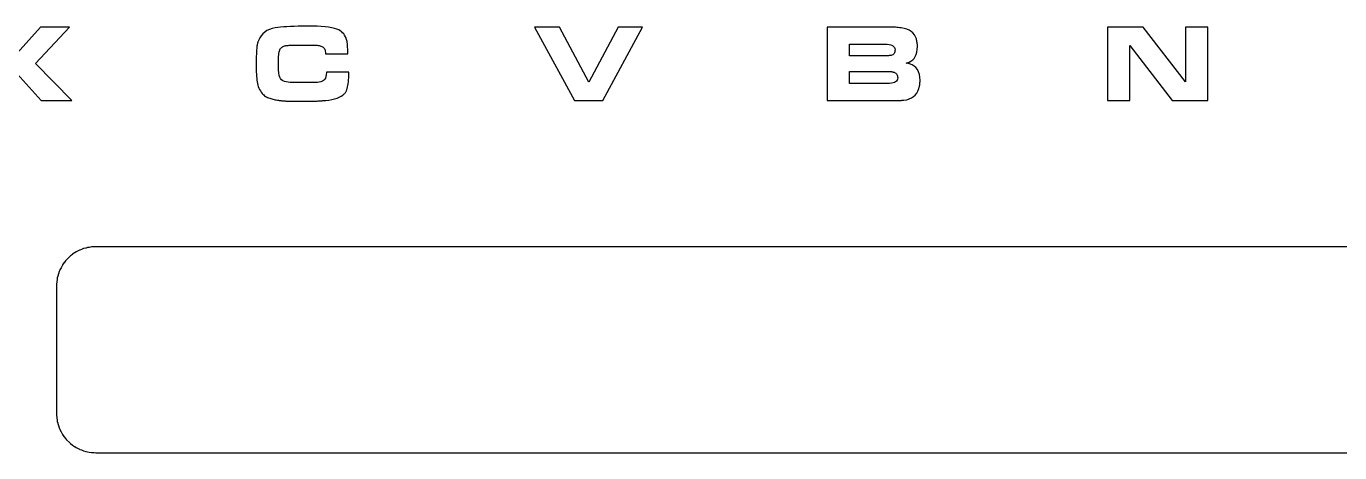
# Model space of a CAD drawing. Header units: metres. Extents: x -11 to 249, y -82 to 6.
# Drawn here: x 43.4 to 130.9, y -82.4 to -53.9 of the extents above; entities that cross this region are included whole.
import ezdxf

# ---------------------------------------------------------------- set-up
doc = ezdxf.new("R2010")
doc.units = ezdxf.units.M

msp = doc.modelspace()

# ---------------------------------------------------------------- linework, layer by layer
for p, q in [((44.3159, -53.9986), (42.7616, -55.7266)), ((43.9863, -56.4244), (46.265, -53.9986)), ((46.265, -53.9986), (44.3159, -53.9986)), ((59.4108, -54.2346), (59.2626, -54.3305)), ((59.5777, -54.1558), (59.4108, -54.2346)), ((59.7633, -54.0938), (59.5777, -54.1558)), ((59.9676, -54.0487), (59.7633, -54.0938)), ((60.1401, -54.0239), (59.9676, -54.0487)), ((60.3279, -54.0024), (60.1401, -54.0239)), ((60.5312, -53.9843), (60.3279, -54.0024)), ((60.7498, -53.9694), (60.5312, -53.9843)), ((60.9839, -53.9578), (60.7498, -53.9694)), ((61.2333, -53.9495), (60.9839, -53.9578)), ((61.4981, -53.9446), (61.2333, -53.9495)), ((61.7783, -53.9429), (61.4981, -53.9446)), ((62.4578, -53.9429), (61.7783, -53.9429)), ((62.7585, -53.9468), (62.4578, -53.9429)), ((63.0361, -53.9584), (62.7585, -53.9468)), ((63.2906, -53.9778), (63.0361, -53.9584)), ((63.5219, -54.0049), (63.2906, -53.9778)), ((63.73, -54.0397), (63.5219, -54.0049)), ((63.915, -54.0823), (63.73, -54.0397)), ((64.0769, -54.1326), (63.915, -54.0823)), ((64.2156, -54.1907), (64.0769, -54.1326)), ((64.3039, -54.2407), (64.2156, -54.1907)), ((64.3855, -54.3011), (64.3039, -54.2407)), ((77.2541, -53.9986), (79.903, -58.8869)), ((78.9224, -53.9986), (77.2541, -53.9986)), ((80.8592, -57.6657), (78.9224, -53.9986)), ((82.8204, -53.9986), (80.8592, -57.6657)), ((81.7951, -58.8869), (84.444, -53.9986)), ((84.444, -53.9986), (82.8204, -53.9986)), ((100.942, -53.9986), (96.755, -53.9986)), ((96.755, -53.9986), (96.755, -58.8869)), ((101.03, -53.9994), (100.942, -53.9986)), ((101.12, -54.0019), (101.03, -53.9994)), ((101.211, -54.006), (101.12, -54.0019)), ((101.304, -54.0118), (101.211, -54.006)), ((101.398, -54.0193), (101.304, -54.0118)), ((101.494, -54.0284), (101.398, -54.0193)), ((101.592, -54.0391), (101.494, -54.0284)), ((101.691, -54.0515), (101.592, -54.0391)), ((101.887, -54.0853), (101.691, -54.0515)), ((102.063, -54.1357), (101.887, -54.0853)), ((102.219, -54.2025), (102.063, -54.1357)), ((102.355, -54.286), (102.219, -54.2025)), ((117.809, -53.9986), (115.441, -53.9986)), ((115.441, -53.9986), (115.441, -58.8869)), ((120.625, -57.6465), (117.809, -53.9986)), ((122.114, -53.9986), (120.625, -53.9986)), ((120.625, -53.9986), (120.625, -57.6465)), ((122.114, -58.8869), (122.114, -53.9986)), ((58.7772, -55.1171), (58.7692, -55.1493)), ((58.7861, -55.0846), (58.7772, -55.1171)), ((58.7958, -55.0517), (58.7861, -55.0846)), ((58.8064, -55.0186), (58.7958, -55.0517)), ((58.8177, -54.9851), (58.8064, -55.0186)), ((58.8299, -54.9513), (58.8177, -54.9851)), ((58.8429, -54.9172), (58.8299, -54.9513)), ((58.8567, -54.8828), (58.8429, -54.9172)), ((58.9302, -54.7193), (58.8567, -54.8828)), ((59.0223, -54.5728), (58.9302, -54.7193)), ((59.1331, -54.4432), (59.0223, -54.5728)), ((59.2626, -54.3305), (59.1331, -54.4432)), ((64.4605, -54.3722), (64.3855, -54.3011)), ((64.529, -54.4537), (64.4605, -54.3722)), ((64.5908, -54.5458), (64.529, -54.4537)), ((64.646, -54.6484), (64.5908, -54.5458)), ((64.6945, -54.7616), (64.646, -54.6484)), ((64.7365, -54.8853), (64.6945, -54.7616)), ((64.7517, -54.9489), (64.7365, -54.8853)), ((64.765, -55.0259), (64.7517, -54.9489)), ((64.7762, -55.1164), (64.765, -55.0259)), ((64.7853, -55.2204), (64.7762, -55.1164)), ((98.2443, -55.907), (98.2443, -55.1352)), ((98.2443, -55.1352), (100.58, -55.1352)), ((100.58, -55.1352), (100.743, -55.1411)), ((100.743, -55.1411), (100.884, -55.1589)), ((102.47, -54.386), (102.355, -54.286)), ((102.566, -54.5026), (102.47, -54.386)), ((102.641, -54.6358), (102.566, -54.5026)), ((102.696, -54.7855), (102.641, -54.6358)), ((102.712, -54.8488), (102.696, -54.7855)), ((102.726, -54.9122), (102.712, -54.8488)), ((102.738, -54.9757), (102.726, -54.9122)), ((102.748, -55.0394), (102.738, -54.9757)), ((102.755, -55.1031), (102.748, -55.0394)), ((102.761, -55.167), (102.755, -55.1031)), ((58.7052, -55.9325), (58.7003, -56.078)), ((58.7115, -55.7932), (58.7052, -55.9325)), ((58.7192, -55.6599), (58.7115, -55.7932)), ((58.7282, -55.5328), (58.7192, -55.6599)), ((58.7387, -55.4117), (58.7282, -55.5328)), ((58.7392, -55.3783), (58.7387, -55.4117)), ((58.7406, -55.345), (58.7392, -55.3783)), ((58.743, -55.3119), (58.7406, -55.345)), ((58.7463, -55.279), (58.743, -55.3119)), ((58.7506, -55.2463), (58.7463, -55.279)), ((58.7559, -55.2137), (58.7506, -55.2463)), ((58.7621, -55.1814), (58.7559, -55.2137)), ((58.7692, -55.1493), (58.7621, -55.1814)), ((60.1873, -56.0272), (60.1896, -55.9721)), ((60.1896, -55.9721), (60.1924, -55.9207)), ((60.1924, -55.9207), (60.1957, -55.8729)), ((60.1957, -55.8729), (60.1995, -55.8288)), ((60.1995, -55.8288), (60.2038, -55.7877)), ((60.2038, -55.7877), (60.2086, -55.7491)), ((60.2086, -55.7491), (60.214, -55.713)), ((60.214, -55.713), (60.2198, -55.6794)), ((60.2198, -55.6794), (60.2262, -55.6482)), ((60.2262, -55.6482), (60.2331, -55.6196)), ((60.2331, -55.6196), (60.2404, -55.5934)), ((60.2404, -55.5934), (60.2483, -55.5697)), ((60.2483, -55.5697), (60.2649, -55.5281)), ((60.2649, -55.5281), (60.2843, -55.489)), ((60.2843, -55.489), (60.3064, -55.4524)), ((60.3064, -55.4524), (60.3312, -55.4182)), ((60.3312, -55.4182), (60.3588, -55.3866)), ((60.3588, -55.3866), (60.3891, -55.3574)), ((60.3891, -55.3574), (60.4221, -55.3307)), ((60.4221, -55.3307), (60.4578, -55.3065)), ((60.4578, -55.3065), (60.4962, -55.285)), ((60.4962, -55.285), (60.5368, -55.2664)), ((60.5368, -55.2664), (60.5798, -55.2506)), ((60.5798, -55.2506), (60.6252, -55.2377)), ((60.6252, -55.2377), (60.6729, -55.2277)), ((60.6729, -55.2277), (60.723, -55.2205)), ((60.723, -55.2205), (60.7754, -55.2162)), ((60.7754, -55.2162), (60.8302, -55.2148)), ((60.8302, -55.2148), (60.9056, -55.2127)), ((60.9056, -55.2127), (60.9853, -55.2107)), ((60.9853, -55.2107), (61.113, -55.2076)), ((61.113, -55.2076), (61.1577, -55.2066)), ((61.1577, -55.2066), (61.2056, -55.2056)), ((61.2056, -55.2056), (61.2586, -55.2048)), ((61.2586, -55.2048), (61.3167, -55.2041)), ((61.3167, -55.2041), (61.38, -55.2035)), ((61.38, -55.2035), (61.4485, -55.203)), ((61.4485, -55.203), (61.5221, -55.2027)), ((61.5221, -55.2027), (61.6008, -55.2025)), ((61.6008, -55.2025), (61.6847, -55.2025)), ((61.6847, -55.2025), (62.5921, -55.2025)), ((62.5921, -55.2025), (62.6741, -55.204)), ((62.6741, -55.204), (62.7513, -55.2088)), ((62.7513, -55.2088), (62.8236, -55.2167)), ((62.8236, -55.2167), (62.8912, -55.2278)), ((62.8912, -55.2278), (62.9539, -55.2421)), ((62.9539, -55.2421), (63.0117, -55.2595)), ((63.0117, -55.2595), (63.0647, -55.2801)), ((63.0647, -55.2801), (63.1129, -55.3039)), ((63.1129, -55.3039), (63.1597, -55.3352)), ((63.1597, -55.3352), (63.2002, -55.3742)), ((63.2002, -55.3742), (63.2344, -55.4209)), ((63.2344, -55.4209), (63.2625, -55.4754)), ((63.2625, -55.4754), (63.2843, -55.5377)), ((63.2843, -55.5377), (63.2999, -55.6076)), ((63.2999, -55.6076), (63.3092, -55.6853)), ((63.3092, -55.6853), (63.3123, -55.7708)), ((63.3123, -55.7708), (64.8016, -55.7708)), ((64.7924, -55.3378), (64.7853, -55.2204)), ((64.7975, -55.4687), (64.7924, -55.3378)), ((64.8006, -55.613), (64.7975, -55.4687)), ((64.8016, -55.7708), (64.8006, -55.613)), ((100.73, -55.907), (98.2443, -55.907)), ((100.767, -55.9067), (100.73, -55.907)), ((100.803, -55.9055), (100.767, -55.9067)), ((100.838, -55.9036), (100.803, -55.9055)), ((100.873, -55.9009), (100.838, -55.9036)), ((100.907, -55.8975), (100.873, -55.9009)), ((100.884, -55.1589), (101.004, -55.1886)), ((100.941, -55.8933), (100.907, -55.8975)), ((100.974, -55.8883), (100.941, -55.8933)), ((101.007, -55.8826), (100.974, -55.8883)), ((101.004, -55.1886), (101.102, -55.2301)), ((101.07, -55.8634), (101.007, -55.8826)), ((101.125, -55.8366), (101.07, -55.8634)), ((101.102, -55.2301), (101.178, -55.2836)), ((101.171, -55.8022), (101.125, -55.8366)), ((101.209, -55.76), (101.171, -55.8022)), ((101.178, -55.2836), (101.232, -55.3488)), ((101.238, -55.7103), (101.209, -55.76)), ((101.232, -55.3488), (101.265, -55.426)), ((101.259, -55.6528), (101.238, -55.7103)), ((101.271, -55.5878), (101.259, -55.6528)), ((101.265, -55.426), (101.276, -55.515)), ((101.276, -55.515), (101.271, -55.5878)), ((102.547, -56.0872), (102.626, -55.966)), ((102.626, -55.966), (102.687, -55.8262)), ((102.687, -55.8262), (102.73, -55.6678)), ((102.73, -55.6678), (102.756, -55.4908)), ((102.756, -55.4908), (102.765, -55.2952)), ((102.764, -55.2311), (102.761, -55.167)), ((102.765, -55.2952), (102.764, -55.2311)), ((116.93, -58.8869), (116.93, -55.2312)), ((116.93, -55.2312), (119.746, -58.8869)), ((46.4196, -58.8869), (43.9863, -56.4244)), ((58.6947, -56.3872), (58.694, -56.5509)), ((58.694, -56.5509), (58.695, -56.7086)), ((58.6968, -56.2295), (58.6947, -56.3872)), ((58.695, -56.7086), (58.6981, -56.8604)), ((58.7003, -56.078), (58.6968, -56.2295)), ((58.6981, -56.8604), (58.7032, -57.0062)), ((60.1832, -56.2837), (60.1835, -56.2141)), ((60.184, -56.4609), (60.1832, -56.2837)), ((60.1835, -56.2141), (60.1842, -56.1482)), ((60.1863, -56.6213), (60.184, -56.4609)), ((60.1842, -56.1482), (60.1855, -56.0859)), ((60.1855, -56.0859), (60.1873, -56.0272)), ((60.1901, -56.7648), (60.1863, -56.6213)), ((60.1954, -56.8916), (60.1901, -56.7648)), ((60.2023, -57.0015), (60.1954, -56.8916)), ((102.016, -56.4043), (102.207, -56.3391)), ((102.248, -56.4572), (102.016, -56.4043)), ((102.207, -56.3391), (102.338, -56.2737)), ((102.41, -56.5145), (102.248, -56.4572)), ((102.338, -56.2737), (102.451, -56.1898)), ((102.551, -56.5948), (102.41, -56.5145)), ((102.451, -56.1898), (102.547, -56.0872)), ((102.67, -56.6982), (102.551, -56.5948)), ((102.767, -56.8245), (102.67, -56.6982)), ((102.843, -56.9739), (102.767, -56.8245)), ((42.7616, -57.1051), (44.3769, -58.8869)), ((58.7032, -57.0062), (58.7103, -57.146)), ((58.7103, -57.146), (58.7195, -57.2798)), ((58.7195, -57.2798), (58.7306, -57.4076)), ((58.7306, -57.4076), (58.7439, -57.5295)), ((58.7439, -57.5295), (58.7591, -57.6454)), ((58.7591, -57.6454), (58.7787, -57.7562)), ((58.7787, -57.7562), (58.8049, -57.8628)), ((60.2107, -57.0945), (60.2023, -57.0015)), ((60.2206, -57.1708), (60.2107, -57.0945)), ((60.2321, -57.2302), (60.2206, -57.1708)), ((60.2694, -57.3363), (60.2321, -57.2302)), ((60.3226, -57.4283), (60.2694, -57.3363)), ((60.3915, -57.5062), (60.3226, -57.4283)), ((60.4762, -57.5699), (60.3915, -57.5062)), ((60.5767, -57.6194), (60.4762, -57.5699)), ((60.6929, -57.6548), (60.5767, -57.6194)), ((60.8249, -57.676), (60.6929, -57.6548)), ((60.9726, -57.6831), (60.8249, -57.676)), ((62.7792, -57.6831), (60.9726, -57.6831)), ((62.9051, -57.6752), (62.7792, -57.6831)), ((63.016, -57.6515), (62.9051, -57.6752)), ((63.1121, -57.6121), (63.016, -57.6515)), ((63.1933, -57.5569), (63.1121, -57.6121)), ((63.2596, -57.486), (63.1933, -57.5569)), ((63.311, -57.3993), (63.2596, -57.486)), ((63.3476, -57.2968), (63.311, -57.3993)), ((63.3693, -57.1786), (63.3476, -57.2968)), ((63.3774, -56.9996), (63.3693, -57.1786)), ((64.8667, -56.9996), (63.3774, -56.9996)), ((64.8158, -57.8847), (64.8341, -57.7716)), ((64.8341, -57.7716), (64.8484, -57.6504)), ((64.8484, -57.6504), (64.8585, -57.5212)), ((64.8585, -57.5212), (64.8646, -57.3841)), ((64.8646, -57.3841), (64.8667, -57.239)), ((64.8667, -57.239), (64.8667, -56.9996)), ((98.2443, -57.7464), (98.2443, -56.9669)), ((98.2443, -56.9669), (101.019, -56.9669)), ((100.913, -57.7464), (98.2443, -57.7464)), ((101.039, -57.7406), (100.913, -57.7464)), ((101.019, -56.9669), (101.036, -56.9671)), ((101.036, -56.9671), (101.053, -56.9679)), ((101.148, -57.7233), (101.039, -57.7406)), ((101.053, -56.9679), (101.068, -56.9691)), ((101.068, -56.9691), (101.083, -56.9709)), ((101.083, -56.9709), (101.098, -56.9732)), ((101.098, -56.9732), (101.112, -56.976)), ((101.112, -56.976), (101.125, -56.9793)), ((101.125, -56.9793), (101.137, -56.9831)), ((101.137, -56.9831), (101.161, -56.9912)), ((101.241, -57.6944), (101.148, -57.7233)), ((101.161, -56.9912), (101.185, -56.9993)), ((101.185, -56.9993), (101.197, -57.0034)), ((101.197, -57.0034), (101.22, -57.0115)), ((101.22, -57.0115), (101.231, -57.0156)), ((101.231, -57.0156), (101.282, -57.0452)), ((101.316, -57.654), (101.241, -57.6944)), ((101.282, -57.0452), (101.327, -57.0793)), ((101.375, -57.6021), (101.316, -57.654)), ((101.327, -57.0793), (101.365, -57.1178)), ((101.365, -57.1178), (101.396, -57.1607)), ((101.417, -57.5386), (101.375, -57.6021)), ((101.396, -57.1607), (101.42, -57.2081)), ((101.442, -57.4635), (101.417, -57.5386)), ((101.42, -57.2081), (101.437, -57.2599)), ((101.437, -57.2599), (101.447, -57.3162)), ((101.451, -57.3769), (101.442, -57.4635)), ((101.447, -57.3162), (101.451, -57.3769)), ((102.897, -57.1463), (102.843, -56.9739)), ((102.929, -57.3417), (102.897, -57.1463)), ((102.927, -57.8067), (102.931, -57.7753)), ((102.94, -57.5602), (102.929, -57.3417)), ((102.931, -57.7753), (102.934, -57.7426)), ((102.934, -57.7426), (102.936, -57.7087)), ((102.936, -57.7087), (102.938, -57.6734)), ((102.938, -57.6734), (102.939, -57.6369)), ((102.939, -57.6369), (102.94, -57.5992)), ((102.94, -57.5992), (102.94, -57.5602)), ((58.8049, -57.8628), (58.8377, -57.9652)), ((58.8377, -57.9652), (58.8771, -58.0634)), ((58.8771, -58.0634), (58.9232, -58.1575)), ((58.9232, -58.1575), (58.9758, -58.2473)), ((58.9758, -58.2473), (59.0351, -58.3329)), ((59.0351, -58.3329), (59.1009, -58.4144)), ((59.1009, -58.4144), (59.1489, -58.4702)), ((59.1489, -58.4702), (59.2011, -58.5219)), ((59.2011, -58.5219), (59.2577, -58.5694)), ((59.2577, -58.5694), (59.3186, -58.6127)), ((59.3186, -58.6127), (59.3838, -58.6518)), ((64.2339, -58.6728), (64.3619, -58.6062)), ((64.3619, -58.6062), (64.4725, -58.5313)), ((64.4725, -58.5313), (64.5656, -58.4482)), ((64.5656, -58.4482), (64.595, -58.4182)), ((64.595, -58.4182), (64.622, -58.3871)), ((64.622, -58.3871), (64.6468, -58.3548)), ((64.6468, -58.3548), (64.6693, -58.3214)), ((64.6693, -58.3214), (64.6896, -58.2868)), ((64.6896, -58.2868), (64.7075, -58.2511)), ((64.7075, -58.2511), (64.7231, -58.2143)), ((64.7231, -58.2143), (64.7365, -58.1763)), ((64.7365, -58.1763), (64.767, -58.0871)), ((64.767, -58.0871), (64.7934, -57.9899)), ((64.7934, -57.9899), (64.8158, -57.8847)), ((102.373, -58.7183), (102.506, -58.6315)), ((102.506, -58.6315), (102.62, -58.526)), ((102.62, -58.526), (102.717, -58.4018)), ((102.717, -58.4018), (102.797, -58.2589)), ((102.797, -58.2589), (102.859, -58.0973)), ((102.859, -58.0973), (102.87, -58.0621)), ((102.87, -58.0621), (102.881, -58.0276)), ((102.881, -58.0276), (102.891, -57.9939)), ((102.891, -57.9939), (102.899, -57.961)), ((102.899, -57.961), (102.907, -57.9288)), ((102.907, -57.9288), (102.913, -57.8974)), ((102.913, -57.8974), (102.919, -57.8668)), ((102.919, -57.8668), (102.924, -57.8369)), ((102.924, -57.8369), (102.927, -57.8067)), ((44.3769, -58.8869), (46.4196, -58.8869)), ((59.3838, -58.6518), (59.4534, -58.6867)), ((59.4534, -58.6867), (59.5273, -58.7174)), ((59.5273, -58.7174), (59.6055, -58.7439)), ((59.6055, -58.7439), (59.6734, -58.7674)), ((59.6734, -58.7674), (59.7428, -58.7889)), ((59.7428, -58.7889), (59.8138, -58.8086)), ((59.8138, -58.8086), (59.8862, -58.8263)), ((59.8862, -58.8263), (59.9603, -58.8421)), ((59.9603, -58.8421), (60.0358, -58.856)), ((60.0358, -58.856), (60.1129, -58.868)), ((60.1129, -58.868), (60.1914, -58.8782)), ((60.1914, -58.8782), (60.2379, -58.8841)), ((60.2379, -58.8841), (60.2836, -58.8897)), ((60.2836, -58.8897), (60.3286, -58.895)), ((60.3286, -58.895), (60.373, -58.9)), ((60.373, -58.9), (60.4166, -58.9047)), ((60.4166, -58.9047), (60.4596, -58.909)), ((60.4596, -58.909), (60.5018, -58.9131)), ((60.5018, -58.9131), (60.5433, -58.9168)), ((60.5433, -58.9168), (60.5841, -58.9201)), ((60.5841, -58.9201), (60.6241, -58.923)), ((60.6241, -58.923), (60.6632, -58.9255)), ((60.6632, -58.9255), (60.7015, -58.9275)), ((60.7015, -58.9275), (60.739, -58.9291)), ((60.739, -58.9291), (60.7757, -58.9302)), ((60.7757, -58.9302), (60.8115, -58.9308)), ((60.8115, -58.9308), (60.8465, -58.9311)), ((60.8465, -58.9311), (61.0081, -58.934)), ((61.0081, -58.934), (61.29, -58.9388)), ((61.29, -58.9388), (61.3495, -58.9397)), ((61.3495, -58.9397), (61.4121, -58.9404)), ((61.4121, -58.9404), (61.4777, -58.9411)), ((61.4777, -58.9411), (61.5464, -58.9416)), ((61.5464, -58.9416), (61.6181, -58.942)), ((61.6181, -58.942), (61.6929, -58.9424)), ((61.6929, -58.9424), (61.7707, -58.9425)), ((61.7707, -58.9425), (61.8516, -58.9426)), ((61.8516, -58.9426), (62.4253, -58.9311)), ((62.4253, -58.9311), (62.4973, -58.9308)), ((62.4973, -58.9308), (62.5669, -58.9301)), ((62.5669, -58.9301), (62.6341, -58.9288)), ((62.6341, -58.9288), (62.6989, -58.927)), ((62.6989, -58.927), (62.7613, -58.9247)), ((62.7613, -58.9247), (62.8212, -58.9219)), ((62.8212, -58.9219), (62.8788, -58.9186)), ((62.8788, -58.9186), (62.9339, -58.9148)), ((62.9339, -58.9148), (62.9873, -58.9108)), ((62.9873, -58.9108), (63.0397, -58.9067)), ((63.0397, -58.9067), (63.0911, -58.9026)), ((63.0911, -58.9026), (63.1414, -58.8986)), ((63.1414, -58.8986), (63.1908, -58.8945)), ((63.1908, -58.8945), (63.2391, -58.8905)), ((63.2391, -58.8905), (63.2864, -58.8864)), ((63.2864, -58.8864), (63.3327, -58.8824)), ((63.3327, -58.8824), (63.5477, -58.8569)), ((63.5477, -58.8569), (63.7454, -58.8233)), ((63.7454, -58.8233), (63.9257, -58.7814)), ((63.9257, -58.7814), (64.0885, -58.7312)), ((64.0885, -58.7312), (64.2339, -58.6728)), ((79.903, -58.8869), (81.7951, -58.8869)), ((96.755, -58.8869), (101.443, -58.8869)), ((101.443, -58.8869), (101.452, -58.8868)), ((101.452, -58.8868), (101.465, -58.8866)), ((101.465, -58.8866), (101.503, -58.8858)), ((101.503, -58.8858), (101.556, -58.8846)), ((101.556, -58.8846), (101.626, -58.8828)), ((101.626, -58.8828), (101.663, -58.8816)), ((101.663, -58.8816), (101.699, -58.8802)), ((101.699, -58.8802), (101.732, -58.8786)), ((101.732, -58.8786), (101.764, -58.8767)), ((101.764, -58.8767), (101.793, -58.8745)), ((101.793, -58.8745), (101.821, -58.8721)), ((101.821, -58.8721), (101.846, -58.8694)), ((101.846, -58.8694), (101.87, -58.8665)), ((101.87, -58.8665), (102.055, -58.8358)), ((102.055, -58.8358), (102.223, -58.7864)), ((102.223, -58.7864), (102.373, -58.7183)), ((115.441, -58.8869), (116.93, -58.8869)), ((119.746, -58.8869), (122.114, -58.8869)), ((46.454, -69.1428), (46.332, -69.2416)), ((46.4635, -69.1352), (46.454, -69.1428)), ((46.5952, -69.0496), (46.4635, -69.1352)), ((46.6054, -69.043), (46.5952, -69.0496)), ((46.693, -68.9861), (46.6054, -69.043)), ((46.786, -68.9387), (46.693, -68.9861)), ((46.9259, -68.8674), (46.786, -68.9387)), ((46.9368, -68.8619), (46.9259, -68.8674)), ((46.9481, -68.8576), (46.9368, -68.8619)), ((47.0456, -68.8201), (46.9481, -68.8576)), ((47.1922, -68.7639), (47.0456, -68.8201)), ((47.3439, -68.7232), (47.1922, -68.7639)), ((47.3556, -68.7201), (47.3439, -68.7232)), ((47.4565, -68.693), (47.3556, -68.7201)), ((47.5597, -68.6767), (47.4565, -68.693)), ((47.7147, -68.6521), (47.5597, -68.6767)), ((47.7268, -68.6502), (47.7147, -68.6521)), ((47.8835, -68.642), (47.7268, -68.6502)), ((47.8957, -68.6414), (47.8835, -68.642)), ((48, -68.6359), (47.8957, -68.6414)), ((189.5, -68.6359), (48, -68.6359)), ((45.7361, -69.943), (45.6887, -70.036)), ((45.793, -69.8554), (45.7361, -69.943)), ((45.7996, -69.8452), (45.793, -69.8554)), ((45.8852, -69.7135), (45.7996, -69.8452)), ((45.8928, -69.704), (45.8852, -69.7135)), ((45.9916, -69.582), (45.8928, -69.704)), ((46.0574, -69.5008), (45.9916, -69.582)), ((46.2508, -69.3074), (46.0574, -69.5008)), ((46.332, -69.2416), (46.2508, -69.3074)), ((45.4267, -70.8097), (45.4021, -70.9647)), ((45.443, -70.7065), (45.4267, -70.8097)), ((45.4701, -70.6056), (45.443, -70.7065)), ((45.4732, -70.5939), (45.4701, -70.6056)), ((45.5139, -70.4422), (45.4732, -70.5939)), ((45.5701, -70.2956), (45.5139, -70.4422)), ((45.6076, -70.1981), (45.5701, -70.2956)), ((45.6119, -70.1868), (45.6076, -70.1981)), ((45.6174, -70.1759), (45.6119, -70.1868)), ((45.6887, -70.036), (45.6174, -70.1759)), ((45.3914, -71.1457), (45.3859, -71.25)), ((45.3859, -71.25), (45.3859, -79.75)), ((45.392, -71.1335), (45.3914, -71.1457)), ((45.4002, -70.9768), (45.392, -71.1335)), ((45.4021, -70.9647), (45.4002, -70.9768)), ((45.3859, -79.75), (45.3914, -79.8543)), ((45.3914, -79.8543), (45.392, -79.8665)), ((45.392, -79.8665), (45.4002, -80.0232)), ((45.4002, -80.0232), (45.4021, -80.0353)), ((45.4021, -80.0353), (45.4267, -80.1903)), ((45.4267, -80.1903), (45.443, -80.2935)), ((45.443, -80.2935), (45.4701, -80.3944)), ((45.4701, -80.3944), (45.4732, -80.4061)), ((45.4732, -80.4061), (45.5139, -80.5578)), ((45.5139, -80.5578), (45.5701, -80.7044)), ((45.5701, -80.7044), (45.6076, -80.8019)), ((45.6076, -80.8019), (45.6119, -80.8132)), ((45.6119, -80.8132), (45.6174, -80.8241)), ((45.6174, -80.8241), (45.6887, -80.964)), ((45.6887, -80.964), (45.7361, -81.057)), ((45.7361, -81.057), (45.793, -81.1446)), ((45.793, -81.1446), (45.7996, -81.1548)), ((45.7996, -81.1548), (45.8852, -81.2865)), ((45.8852, -81.2865), (45.8928, -81.296)), ((45.8928, -81.296), (45.9916, -81.418)), ((45.9916, -81.418), (46.0574, -81.4992)), ((46.0574, -81.4992), (46.2508, -81.6926)), ((46.2508, -81.6926), (46.332, -81.7584)), ((46.332, -81.7584), (46.454, -81.8572)), ((46.454, -81.8572), (46.4635, -81.8648)), ((46.4635, -81.8648), (46.5952, -81.9504)), ((46.5952, -81.9504), (46.6054, -81.957)), ((46.6054, -81.957), (46.693, -82.0139)), ((46.693, -82.0139), (46.786, -82.0613)), ((46.786, -82.0613), (46.9259, -82.1326)), ((46.9259, -82.1326), (46.9368, -82.1381)), ((46.9368, -82.1381), (46.9481, -82.1424)), ((46.9481, -82.1424), (47.0456, -82.1799)), ((47.0456, -82.1799), (47.1922, -82.2361)), ((47.1922, -82.2361), (47.3439, -82.2768)), ((47.3439, -82.2768), (47.3556, -82.2799)), ((47.3556, -82.2799), (47.4565, -82.307)), ((47.4565, -82.307), (47.5597, -82.3233)), ((47.5597, -82.3233), (47.7147, -82.3479)), ((47.7147, -82.3479), (47.7268, -82.3498)), ((47.7268, -82.3498), (47.8835, -82.358)), ((47.8835, -82.358), (47.8957, -82.3586)), ((47.8957, -82.3586), (48, -82.3641)), ((48, -82.3641), (189.5, -82.3641))]:
    msp.add_line(p, q)

doc.saveas('drawing.dxf')
